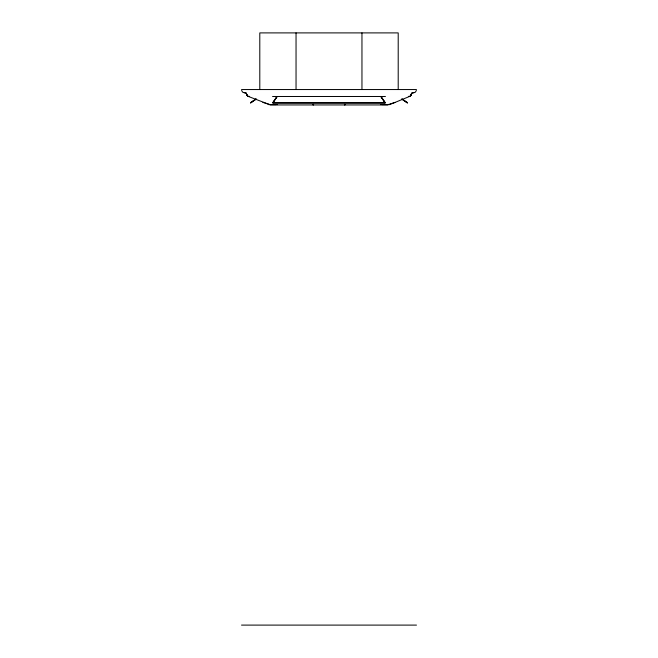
<?xml version="1.0" encoding="UTF-8"?>
<svg xmlns="http://www.w3.org/2000/svg" width="658" height="658" viewBox="0 0 658 658"><rect width="100%" height="100%" fill="white"/><g stroke="black" fill="none" stroke-linecap="round" stroke-linejoin="round"><path stroke-width="0.99" d="M407.343 102.887L401.972 99.029M272.922 102.418L276.977 96.611M416.407 90.483L415.256 92.252L411.571 93.23L410.386 96.109L395.294 102.319L389.339 104.647L380.579 104.647M388.541 104.351L387.669 104.943L381.541 104.943M241.593 90.483L242.744 92.252L246.429 93.23L246.915 95.385L248.091 96.356L268.99 104.359L262.838 102.377M268.99 104.359L268.637 104.63L277.421 104.647M276.878 96.973L272.856 102.887L385.144 102.887L381.122 96.973M272.544 96.487L385.456 96.487M276.878 96.734L272.856 102.887M410.321 96.134L411.431 94.357L409.819 96.397M250.805 102.418L256.003 98.93M256.028 99.029L250.657 102.887M250.525 102.969L256.036 99.268M249.579 96.356L248.477 96.52M395.162 102.377L389.01 104.359M409.556 96.504L408.421 96.356M411.653 93.115L414.573 92.507M384.979 102.952L273.021 102.952M241.519 89.546L416.481 89.546M276.459 104.943L270.331 104.943L269.459 104.351M277.331 104.943L380.669 104.943M241.519 625.1L416.481 625.1M243.427 92.507L246.347 93.115M247.671 96.134L246.569 94.357L248.189 96.397M401.997 98.93L407.195 102.418M401.964 99.268L407.475 102.969M381.122 96.734L385.144 102.887M381.023 96.611L385.078 102.418M398.205 89.546L398.205 32.9L259.795 32.9L259.795 89.546M361.958 32.9L361.958 89.546M345.014 104.351L345.014 104.943M344.455 104.351L344.455 104.943M313.545 104.351L313.545 104.943M312.986 104.351L312.986 104.943M296.042 32.9L296.042 89.546M411.291 94.908L411.061 95.394L411.291 94.908M246.931 95.394L246.709 94.908L246.939 95.394"/></g></svg>
